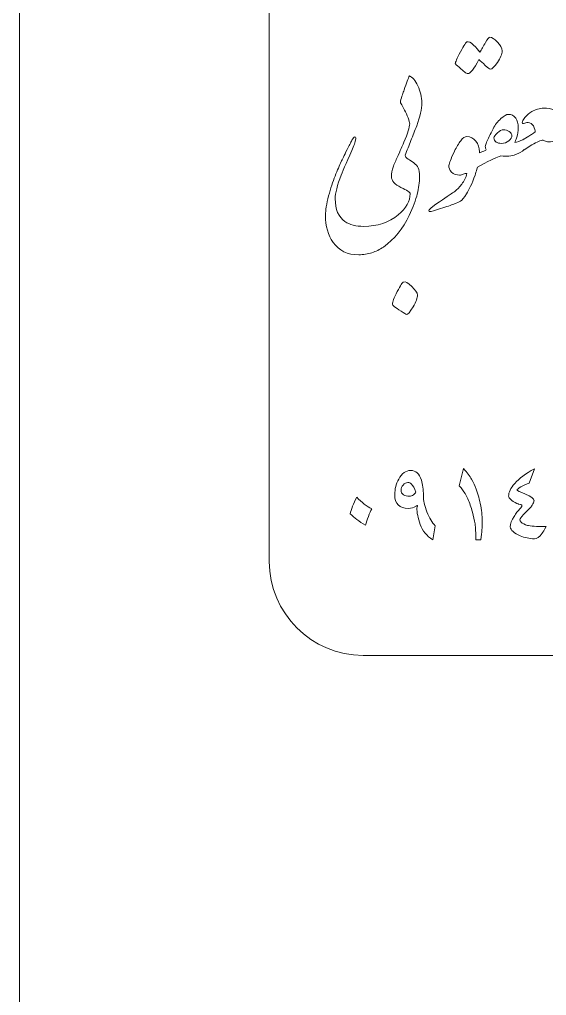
# Model space of a CAD drawing. Header units: millimetres. Extents: x 62 to 462, y 96 to 456.
# Drawn here: x 62.31 to 83.4, y 232.7 to 271.73 of the extents above; entities that cross this region are included whole.
import ezdxf

# ---------------------------------------------------------------- set-up
doc = ezdxf.new("R2010")
doc.units = ezdxf.units.MM
doc.header["$MEASUREMENT"] = 0
doc.layers.add('Layer 1', color=7, linetype='Continuous')

msp = doc.modelspace()

# ---------------------------------------------------------------- linework, layer by layer
at = {"layer": 'Layer 1', "color": 242, "lineweight": 18}
msp.add_lwpolyline([(62.3067, 95.8033), (462.3067, 95.8033), (462.3067, 455.8033), (62.3067, 455.8033), (62.3067, 95.8033)], close=True, dxfattribs=at)
at = {"layer": 'Layer 1', "color": 250, "lineweight": 18}
for points, knots in [([(76.0567, 276.3033), (76.0567, 276.3033), (98.5567, 276.3033), (98.5567, 276.3033), (100.6221, 276.3033), (102.3067, 274.6187), (102.3067, 272.5533), (102.3067, 272.5533), (102.3067, 250.0533), (102.3067, 250.0533), (102.3067, 247.9879), (100.6221, 246.3033), (98.5567, 246.3033), (98.5567, 246.3033), (76.0567, 246.3033), (76.0567, 246.3033), (73.9913, 246.3033), (72.3067, 247.9879), (72.3067, 250.0533), (72.3067, 250.0533), (72.3067, 272.5533), (72.3067, 272.5533), (72.3067, 274.6187), (73.9913, 276.3033), (76.0567, 276.3033)], [0, 0, 0, 0, 0.125, 0.125, 0.125, 0.25, 0.25, 0.25, 0.375, 0.375, 0.375, 0.5, 0.5, 0.5, 0.625, 0.625, 0.625, 0.75, 0.75, 0.75, 0.875, 0.875, 0.875, 1, 1, 1, 1]), ([(79.7493, 269.9744), (79.7493, 270.0203), (79.8198, 270.1738), (79.9609, 270.4401), (80.102, 270.7047), (80.1885, 270.837), (80.2184, 270.837), (80.2767, 270.8617), (80.3631, 270.8194), (80.4742, 270.7118), (80.5871, 270.6024), (80.6718, 270.5072), (80.73, 270.4242), (80.7987, 270.5372), (80.8764, 270.6659), (80.961, 270.807), (81.0457, 270.9481), (81.1004, 271.0187), (81.1286, 271.0187), (81.215, 271.0187), (81.3174, 270.9551), (81.4355, 270.83), (81.5555, 270.7047), (81.6172, 270.5865), (81.6243, 270.4754), (81.6243, 270.3449), (81.5607, 270.1896), (81.4338, 270.0115), (81.3085, 269.8351), (81.2185, 269.7469), (81.1586, 269.7469), (81.1215, 269.7469), (81.0528, 269.798), (80.9522, 269.8968), (80.8534, 269.9974), (80.7652, 270.075), (80.6894, 270.1297), (80.5024, 269.7539), (80.3542, 269.567), (80.2449, 269.567), (80.2167, 269.567), (80.1779, 269.5882), (80.1249, 269.634), (80.0773, 269.6746), (80.0032, 269.7363), (79.9009, 269.8193), (79.7986, 269.9021), (79.7493, 269.9533), (79.7493, 269.9744)], [0, 0, 0, 0, 0.0625, 0.0625, 0.0625, 0.125, 0.125, 0.125, 0.1875, 0.1875, 0.1875, 0.25, 0.25, 0.25, 0.3125, 0.3125, 0.3125, 0.375, 0.375, 0.375, 0.4375, 0.4375, 0.4375, 0.5, 0.5, 0.5, 0.5625, 0.5625, 0.5625, 0.625, 0.625, 0.625, 0.6875, 0.6875, 0.6875, 0.75, 0.75, 0.75, 0.8125, 0.8125, 0.8125, 0.875, 0.875, 0.875, 0.9375, 0.9375, 0.9375, 1, 1, 1, 1]), ([(77.9448, 264.7622), (77.9448, 264.8204), (77.8213, 264.9068), (77.5726, 265.0197), (77.3204, 265.1379), (77.1951, 265.2808), (77.1951, 265.4501), (77.1951, 265.5701), (77.2216, 265.7076), (77.2763, 265.8611), (77.3292, 266.0128), (77.3927, 266.1592), (77.4686, 266.2968), (77.4686, 266.2968), (77.4704, 266.3), (77.4704, 266.3), (77.4704, 266.3), (77.4703, 266.3003), (77.4703, 266.3003), (77.5867, 266.5755), (77.6608, 266.7501), (77.6925, 266.8224), (77.8478, 267.1841), (77.9253, 267.431), (77.9253, 267.5615), (77.9253, 267.6056), (77.9042, 267.6833), (77.8619, 267.7943), (77.8143, 267.9143), (77.7684, 268.0202), (77.7225, 268.1083), (77.7031, 268.1436), (77.682, 268.1771), (77.6608, 268.2124), (77.6396, 268.2476), (77.622, 268.2812), (77.6043, 268.3165), (77.562, 268.3782), (77.5461, 268.4258), (77.5532, 268.4611), (77.5832, 268.5563), (77.6114, 268.6428), (77.6361, 268.7186), (77.659, 268.7945), (77.682, 268.8597), (77.7031, 268.9144), (77.7948, 269.1914), (77.8654, 269.3765), (77.9148, 269.4736), (78.0312, 269.4347), (78.1458, 269.3042), (78.2552, 269.0802), (78.3593, 268.8562), (78.4104, 268.6269), (78.4104, 268.394), (78.4104, 268.1524), (78.3434, 267.849), (78.2094, 267.4839), (78.13, 267.2881), (78.0506, 267.0905), (77.973, 266.8913), (77.8954, 266.6937), (77.8195, 266.4962), (77.7437, 266.3003), (77.7437, 266.3003), (77.7432, 266.2994), (77.7432, 266.2994), (77.7432, 266.2994), (77.7437, 266.2968), (77.7437, 266.2968), (77.7437, 266.2492), (77.7825, 266.1998), (77.8602, 266.1521), (77.9377, 266.1045), (78.0153, 266.0516), (78.0948, 265.9952), (78.1741, 265.937), (78.2306, 265.8734), (78.2658, 265.8011), (78.2994, 265.7218), (78.317, 265.6053), (78.317, 265.4501), (78.317, 265.2226), (78.287, 264.9897), (78.2288, 264.7516), (78.1706, 264.5205), (78.0612, 264.2348), (77.9025, 263.8943), (77.652, 263.3669), (77.3115, 262.9472), (76.8794, 262.6332), (76.7224, 262.5326), (76.5672, 262.4568), (76.4155, 262.4057), (76.2497, 262.351), (76.0716, 262.3227), (75.8828, 262.3227), (75.4383, 262.3227), (75.0979, 262.4885), (74.8598, 262.8184), (74.6569, 263.1006), (74.5546, 263.464), (74.5546, 263.9049), (74.5546, 264.1007), (74.5952, 264.3565), (74.6781, 264.674), (74.761, 264.9809), (74.8474, 265.2455), (74.9374, 265.4695), (75.0344, 265.7006), (75.1155, 265.8964), (75.1843, 266.0534), (75.2055, 266.0921), (75.2355, 266.1503), (75.2725, 266.228), (75.3113, 266.3039), (75.3589, 266.4062), (75.4172, 266.5296), (75.4595, 266.6054), (75.4965, 266.6742), (75.5283, 266.736), (75.5618, 266.7977), (75.5883, 266.8541), (75.6094, 266.9018), (75.6606, 266.9953), (75.6994, 267.0394), (75.7276, 267.0359), (75.7664, 267.0288), (75.7752, 266.99), (75.7593, 266.9177), (75.7417, 266.8313), (75.7188, 266.7572), (75.6923, 266.6954), (75.4471, 266.1292), (75.2778, 265.7359), (75.1843, 265.5119), (75.0238, 265.1009), (74.9427, 264.7851), (74.9427, 264.5611), (74.9427, 264.136), (75.0732, 263.8344), (75.3342, 263.651), (75.5283, 263.5239), (75.777, 263.4605), (76.0839, 263.4605), (76.636, 263.4605), (77.0964, 263.6156), (77.4686, 263.9243), (77.7861, 264.1907), (77.9448, 264.4694), (77.9448, 264.7622)], [0, 0, 0, 0, 0.02, 0.02, 0.02, 0.04, 0.04, 0.04, 0.06, 0.06, 0.06, 0.08, 0.08, 0.08, 0.1, 0.1, 0.1, 0.12, 0.12, 0.12, 0.14, 0.14, 0.14, 0.16, 0.16, 0.16, 0.18, 0.18, 0.18, 0.2, 0.2, 0.2, 0.22, 0.22, 0.22, 0.24, 0.24, 0.24, 0.26, 0.26, 0.26, 0.28, 0.28, 0.28, 0.3, 0.3, 0.3, 0.32, 0.32, 0.32, 0.34, 0.34, 0.34, 0.36, 0.36, 0.36, 0.38, 0.38, 0.38, 0.4, 0.4, 0.4, 0.42, 0.42, 0.42, 0.44, 0.44, 0.44, 0.46, 0.46, 0.46, 0.48, 0.48, 0.48, 0.5, 0.5, 0.5, 0.52, 0.52, 0.52, 0.54, 0.54, 0.54, 0.56, 0.56, 0.56, 0.58, 0.58, 0.58, 0.6, 0.6, 0.6, 0.62, 0.62, 0.62, 0.64, 0.64, 0.64, 0.66, 0.66, 0.66, 0.68, 0.68, 0.68, 0.7, 0.7, 0.7, 0.72, 0.72, 0.72, 0.74, 0.74, 0.74, 0.76, 0.76, 0.76, 0.78, 0.78, 0.78, 0.8, 0.8, 0.8, 0.82, 0.82, 0.82, 0.84, 0.84, 0.84, 0.86, 0.86, 0.86, 0.88, 0.88, 0.88, 0.9, 0.9, 0.9, 0.92, 0.92, 0.92, 0.94, 0.94, 0.94, 0.96, 0.96, 0.96, 0.98, 0.98, 0.98, 1, 1, 1, 1]), ([(84.1413, 267.4998), (84.2242, 267.558), (84.2948, 267.6303), (84.353, 267.7167), (84.4147, 267.8032), (84.4465, 267.8896), (84.4465, 267.9761), (84.4465, 267.9761), (84.4465, 268.3165), (84.4465, 268.3165), (84.4465, 268.3994), (84.4606, 268.4911), (84.4871, 268.5899), (84.5364, 268.7274), (84.5859, 268.8545), (84.637, 268.9673), (84.637, 268.9673), (84.8487, 269.4788), (84.8487, 269.4788), (84.8522, 269.5036), (84.8698, 269.5318), (84.9015, 269.5618), (84.9157, 269.5618), (84.921, 269.5265), (84.921, 269.4542), (84.921, 269.4542), (84.9122, 269.0873), (84.9122, 269.0873), (84.9122, 269.0873), (84.891, 268.6428), (84.891, 268.6428), (84.891, 268.4876), (84.8592, 268.3112), (84.7975, 268.1154), (84.7393, 267.9178), (84.6634, 267.745), (84.57, 267.5933), (84.4294, 267.3631), (84.2871, 267.1871), (84.1431, 267.0673), (84.1431, 267.0673), (84.1413, 267.0641), (84.1413, 267.0641), (84.0584, 267.0094), (83.9649, 266.9618), (83.8626, 266.923), (83.7585, 266.8824), (83.658, 266.8559), (83.5628, 266.8418), (83.5098, 266.8313), (83.4552, 266.8348), (83.397, 266.8489), (83.3388, 266.8648), (83.2929, 266.8824), (83.2629, 266.9036), (83.2206, 266.9036), (83.1624, 266.8859), (83.0865, 266.8524), (83.0142, 266.8207), (82.9242, 266.7766), (82.8184, 266.7184), (82.8184, 266.7184), (82.5132, 266.5261), (82.5132, 266.5261), (82.5132, 266.5261), (82.5129, 266.5274), (82.5129, 266.5274), (82.416, 266.4413), (82.2996, 266.376), (82.1622, 266.332), (82.007, 266.2721), (81.8112, 266.2544), (81.5731, 266.2738), (81.5237, 266.2738), (81.3032, 266.1768), (80.9064, 265.9793), (80.9064, 265.9793), (80.6337, 265.829), (80.6337, 265.829), (80.6337, 265.829), (80.6136, 265.75), (80.6136, 265.75), (80.5924, 265.6635), (80.5659, 265.5806), (80.5395, 265.5048), (80.4177, 265.1714), (80.3067, 264.9245), (80.2026, 264.7657), (80.1003, 264.607), (80.0191, 264.5099), (79.9609, 264.4712), (79.901, 264.4341), (79.8145, 264.3935), (79.6963, 264.3494), (79.5799, 264.3071), (79.4018, 264.2471), (79.1619, 264.1695), (78.922, 264.0919), (78.7809, 264.0531), (78.735, 264.0531), (78.7086, 264.0531), (78.6945, 264.0602), (78.6945, 264.0743), (78.6663, 264.1113), (78.8091, 264.2366), (79.1231, 264.4465), (79.437, 264.6563), (79.6399, 264.794), (79.7298, 264.8592), (79.8216, 264.9245), (79.9151, 265.0197), (80.0085, 265.1467), (80.1038, 265.2719), (80.1744, 265.4148), (80.2185, 265.5718), (80.1708, 265.5789), (80.1214, 265.5701), (80.0721, 265.5436), (80.0209, 265.5189), (79.9715, 265.5048), (79.9239, 265.5048), (79.7969, 265.5083), (79.6893, 265.5506), (79.6029, 265.6301), (79.5182, 265.7076), (79.4811, 265.7958), (79.4952, 265.8929), (79.5093, 265.9511), (79.5288, 266.0198), (79.5552, 266.0975), (79.5799, 266.1751), (79.6346, 266.2985), (79.7175, 266.4661), (79.8004, 266.6354), (79.8833, 266.7748), (79.968, 266.8841), (80.0526, 266.9953), (80.1355, 267.05), (80.2185, 267.05), (80.3595, 267.05), (80.4777, 266.99), (80.573, 266.87), (80.6682, 266.7483), (80.7141, 266.6037), (80.7141, 266.4361), (80.7141, 266.4361), (80.7138, 266.4008), (80.7138, 266.4008), (80.7138, 266.4008), (80.8111, 266.4344), (80.8111, 266.4344), (80.9257, 266.4767), (80.984, 266.5067), (80.984, 266.5278), (80.9628, 266.5631), (80.9522, 266.6054), (80.9522, 266.6566), (80.9592, 266.7024), (80.9769, 266.7589), (81.0051, 266.8277), (81.0528, 266.9546), (81.141, 267.1346), (81.2679, 267.3656), (81.3473, 267.5174), (81.4479, 267.6514), (81.5731, 267.7679), (81.6966, 267.8825), (81.7971, 267.9389), (81.873, 267.9389), (81.9929, 267.9389), (82.0917, 267.8878), (82.1675, 267.789), (82.2363, 267.692), (82.2699, 267.565), (82.2699, 267.4062), (82.2699, 267.2651), (82.2504, 267.1381), (82.2116, 267.027), (82.171, 266.9141), (82.1463, 266.8453), (82.1358, 266.8171), (82.1358, 266.8171), (82.1975, 266.8277), (82.1975, 266.8277), (82.3316, 266.8612), (82.4374, 266.907), (82.5132, 266.9618), (82.5132, 266.9618), (82.5165, 266.9564), (82.5165, 266.9564), (82.578, 266.9883), (82.6651, 267.0407), (82.776, 267.1153), (82.8008, 267.1294), (82.8572, 267.17), (82.9472, 267.2352), (82.9472, 267.2899), (82.9224, 267.3692), (82.8748, 267.4733), (82.8237, 267.5668), (82.7532, 267.6127), (82.6632, 267.6127), (82.605, 267.6127), (82.545, 267.5986), (82.4815, 267.5703), (82.4374, 267.5703), (82.4233, 267.6003), (82.4409, 267.6585), (82.455, 267.7009), (82.485, 267.752), (82.5344, 267.8138), (82.6103, 267.9107), (82.7037, 267.9919), (82.8184, 268.0571), (82.8907, 268.096), (82.9648, 268.1242), (83.0406, 268.1453), (83.1342, 268.1736), (83.2117, 268.1877), (83.2788, 268.1877), (83.4357, 268.1877), (83.5839, 268.1594), (83.7233, 268.1048), (83.8538, 268.0536), (83.919, 267.9637), (83.919, 267.8349), (83.919, 267.7908), (83.9032, 267.7361), (83.8732, 267.6709), (83.8556, 267.632), (83.8397, 267.5968), (83.8238, 267.5668), (83.808, 267.5351), (83.7797, 267.4839), (83.7374, 267.4116), (83.7621, 267.3904), (83.8203, 267.3887), (83.9138, 267.4028), (84.0072, 267.4187), (84.0831, 267.4504), (84.1413, 267.4998)], [0, 0, 0, 0, 0.0125, 0.0125, 0.0125, 0.025, 0.025, 0.025, 0.0375, 0.0375, 0.0375, 0.05, 0.05, 0.05, 0.0625, 0.0625, 0.0625, 0.075, 0.075, 0.075, 0.0875, 0.0875, 0.0875, 0.1, 0.1, 0.1, 0.1125, 0.1125, 0.1125, 0.125, 0.125, 0.125, 0.1375, 0.1375, 0.1375, 0.15, 0.15, 0.15, 0.1625, 0.1625, 0.1625, 0.175, 0.175, 0.175, 0.1875, 0.1875, 0.1875, 0.2, 0.2, 0.2, 0.2125, 0.2125, 0.2125, 0.225, 0.225, 0.225, 0.2375, 0.2375, 0.2375, 0.25, 0.25, 0.25, 0.2625, 0.2625, 0.2625, 0.275, 0.275, 0.275, 0.2875, 0.2875, 0.2875, 0.3, 0.3, 0.3, 0.3125, 0.3125, 0.3125, 0.325, 0.325, 0.325, 0.3375, 0.3375, 0.3375, 0.35, 0.35, 0.35, 0.3625, 0.3625, 0.3625, 0.375, 0.375, 0.375, 0.3875, 0.3875, 0.3875, 0.4, 0.4, 0.4, 0.4125, 0.4125, 0.4125, 0.425, 0.425, 0.425, 0.4375, 0.4375, 0.4375, 0.45, 0.45, 0.45, 0.4625, 0.4625, 0.4625, 0.475, 0.475, 0.475, 0.4875, 0.4875, 0.4875, 0.5, 0.5, 0.5, 0.5125, 0.5125, 0.5125, 0.525, 0.525, 0.525, 0.5375, 0.5375, 0.5375, 0.55, 0.55, 0.55, 0.5625, 0.5625, 0.5625, 0.575, 0.575, 0.575, 0.5875, 0.5875, 0.5875, 0.6, 0.6, 0.6, 0.6125, 0.6125, 0.6125, 0.625, 0.625, 0.625, 0.6375, 0.6375, 0.6375, 0.65, 0.65, 0.65, 0.6625, 0.6625, 0.6625, 0.675, 0.675, 0.675, 0.6875, 0.6875, 0.6875, 0.7, 0.7, 0.7, 0.7125, 0.7125, 0.7125, 0.725, 0.725, 0.725, 0.7375, 0.7375, 0.7375, 0.75, 0.75, 0.75, 0.7625, 0.7625, 0.7625, 0.775, 0.775, 0.775, 0.7875, 0.7875, 0.7875, 0.8, 0.8, 0.8, 0.8125, 0.8125, 0.8125, 0.825, 0.825, 0.825, 0.8375, 0.8375, 0.8375, 0.85, 0.85, 0.85, 0.8625, 0.8625, 0.8625, 0.875, 0.875, 0.875, 0.8875, 0.8875, 0.8875, 0.9, 0.9, 0.9, 0.9125, 0.9125, 0.9125, 0.925, 0.925, 0.925, 0.9375, 0.9375, 0.9375, 0.95, 0.95, 0.95, 0.9625, 0.9625, 0.9625, 0.975, 0.975, 0.975, 0.9875, 0.9875, 0.9875, 1, 1, 1, 1]), ([(82.0176, 267.0817), (82.0176, 267.1399), (81.9823, 267.1964), (81.9135, 267.251), (81.8376, 267.3004), (81.7601, 267.3233), (81.6807, 267.3233), (81.6048, 267.3233), (81.5237, 267.281), (81.439, 267.1946), (81.3456, 267.1117), (81.2997, 267.0464), (81.2997, 266.9987), (81.2997, 266.9229), (81.3297, 266.8665), (81.3914, 266.833), (81.4443, 266.7941), (81.5079, 266.7765), (81.5837, 266.7765), (81.7107, 266.7765), (81.8165, 266.8118), (81.8976, 266.8841), (81.977, 266.9564), (82.0176, 267.0217), (82.0176, 267.0817)], [0, 0, 0, 0, 0.125, 0.125, 0.125, 0.25, 0.25, 0.25, 0.375, 0.375, 0.375, 0.5, 0.5, 0.5, 0.625, 0.625, 0.625, 0.75, 0.75, 0.75, 0.875, 0.875, 0.875, 1, 1, 1, 1]), ([(77.2322, 260.3578), (77.2322, 260.3207), (77.2586, 260.2837), (77.3097, 260.2502), (77.368, 260.2079), (77.4579, 260.1479), (77.5814, 260.0668), (77.7031, 259.9856), (77.7754, 259.9397), (77.7948, 259.9292), (77.8513, 259.9292), (77.9377, 260.0333), (78.0594, 260.2396), (78.1794, 260.446), (78.2394, 260.6048), (78.2394, 260.7141), (78.2288, 260.797), (78.1512, 260.9117), (78.0065, 261.0581), (77.8619, 261.2045), (77.7525, 261.2627), (77.6766, 261.2309), (77.6379, 261.2309), (77.555, 261.1057), (77.4262, 260.8517), (77.2974, 260.5977), (77.2322, 260.4336), (77.2322, 260.3578)], [0, 0, 0, 0, 0.1111111, 0.1111111, 0.1111111, 0.2222222, 0.2222222, 0.2222222, 0.3333333, 0.3333333, 0.3333333, 0.4444444, 0.4444444, 0.4444444, 0.5555556, 0.5555556, 0.5555556, 0.6666667, 0.6666667, 0.6666667, 0.7777778, 0.7777778, 0.7777778, 0.8888889, 0.8888889, 0.8888889, 1, 1, 1, 1])]:
    msp.add_open_spline(points, degree=3, knots=knots, dxfattribs=at)
at = {"layer": 'Layer 1', "color": 250, "lineweight": 9}
for points, knots in [([(78.9453, 251.4875), (78.9453, 251.4875), (78.8475, 250.9249), (78.8475, 250.9249), (78.6023, 251.0792), (78.4357, 251.2855), (78.3457, 251.5421), (78.2566, 251.7987), (78.2117, 252.021), (78.2117, 252.2088), (78.2602, 252.2979), (78.2487, 252.319), (78.1782, 252.2705), (78.0873, 252.2123), (77.985, 252.1823), (77.8731, 252.1823), (77.6905, 252.1823), (77.5547, 252.2282), (77.4639, 252.3181), (77.3731, 252.409), (77.3281, 252.5465), (77.3281, 252.7308), (77.3281, 252.9522), (77.381, 253.1603), (77.4859, 253.3534), (77.6112, 253.5818), (77.7716, 253.6964), (77.9665, 253.6964), (78.1693, 253.6964), (78.3122, 253.5668), (78.3951, 253.3067), (78.4471, 253.1426), (78.4727, 252.9389), (78.4727, 252.6938), (78.4727, 252.4998), (78.5194, 252.2811), (78.6138, 252.0377), (78.7073, 251.7952), (78.8184, 251.6118), (78.9453, 251.4875)], [0, 0, 0, 0, 0.0769231, 0.0769231, 0.0769231, 0.1538462, 0.1538462, 0.1538462, 0.2307692, 0.2307692, 0.2307692, 0.3076923, 0.3076923, 0.3076923, 0.3846154, 0.3846154, 0.3846154, 0.4615385, 0.4615385, 0.4615385, 0.5384615, 0.5384615, 0.5384615, 0.6153846, 0.6153846, 0.6153846, 0.6923077, 0.6923077, 0.6923077, 0.7692308, 0.7692308, 0.7692308, 0.8461538, 0.8461538, 0.8461538, 0.9230769, 0.9230769, 0.9230769, 1, 1, 1, 1]), ([(80.8316, 251.6065), (80.8316, 251.4637), (80.8113, 251.237), (80.7698, 250.9275), (80.7698, 250.9275), (80.5732, 250.9275), (80.5732, 250.9275), (80.5732, 251.2026), (80.5626, 251.4143), (80.5415, 251.5615), (80.5194, 251.7088), (80.485, 251.8666), (80.4365, 252.0351), (80.3836, 252.2211), (80.321, 252.3984), (80.2505, 252.565), (80.2161, 252.6426), (80.179, 252.7132), (80.1393, 252.7767), (80.0829, 252.8719), (80.0071, 252.9742), (79.9118, 253.0844), (79.9118, 253.0844), (80.0856, 253.7767), (80.0856, 253.7767), (80.2249, 253.61), (80.3298, 253.4654), (80.4012, 253.3455), (80.4736, 253.2246), (80.5362, 253.0915), (80.5917, 252.9451), (80.6658, 252.7502), (80.724, 252.5289), (80.7672, 252.282), (80.8104, 252.0351), (80.8316, 251.8102), (80.8316, 251.6065)], [0, 0, 0, 0, 0.0833333, 0.0833333, 0.0833333, 0.1666667, 0.1666667, 0.1666667, 0.25, 0.25, 0.25, 0.3333333, 0.3333333, 0.3333333, 0.4166667, 0.4166667, 0.4166667, 0.5, 0.5, 0.5, 0.5833333, 0.5833333, 0.5833333, 0.6666667, 0.6666667, 0.6666667, 0.75, 0.75, 0.75, 0.8333333, 0.8333333, 0.8333333, 0.9166667, 0.9166667, 0.9166667, 1, 1, 1, 1]), ([(83.3897, 251.4513), (83.3121, 251.3173), (83.2575, 251.2282), (83.2248, 251.1859), (83.1181, 251.0404), (83.0159, 250.9681), (82.9197, 250.9681), (82.8183, 250.9681), (82.7187, 250.9787), (82.6217, 250.9998), (82.5238, 251.0201), (82.4339, 251.0466), (82.351, 251.0792), (82.2328, 251.1294), (82.1367, 251.1868), (82.0635, 251.2529), (81.9903, 251.3182), (81.9533, 251.3808), (81.9533, 251.4416), (81.9533, 251.5668), (82.0026, 251.707), (82.1005, 251.8622), (82.1711, 251.9725), (82.2593, 252.0836), (82.3642, 252.1956), (82.4638, 252.2987), (82.433, 252.3508), (82.2716, 252.3508), (82.306, 252.3367), (82.2884, 252.3472), (82.2196, 252.3816), (81.9956, 252.4901), (81.8836, 252.5871), (81.8836, 252.6735), (81.8836, 252.8199), (81.9656, 252.9883), (82.1287, 253.1797), (82.2998, 253.3781), (82.5626, 253.5747), (82.9171, 253.7687), (82.9171, 253.7687), (82.7055, 253.1876), (82.7055, 253.1876), (82.5917, 253.1532), (82.4824, 253.1047), (82.3783, 253.0421), (82.2742, 252.9786), (82.2222, 252.9372), (82.2222, 252.916), (82.2222, 252.901), (82.336, 252.8446), (82.5635, 252.7485), (82.7901, 252.6523), (82.9039, 252.5703), (82.9039, 252.5033), (82.9039, 252.4751), (82.8871, 252.4284), (82.8536, 252.3622), (82.8201, 252.2961), (82.7883, 252.2485), (82.7592, 252.2185), (82.6667, 252.1224), (82.5741, 252.0271), (82.4832, 251.9319), (82.3845, 251.8252), (82.336, 251.7573), (82.336, 251.7282), (82.336, 251.6991), (82.3518, 251.6665), (82.3854, 251.6321), (82.4383, 251.5756), (82.522, 251.5324), (82.6358, 251.5033), (82.6958, 251.4875), (82.7866, 251.4751), (82.9065, 251.4654), (83.0273, 251.4566), (83.1887, 251.4513), (83.3897, 251.4513)], [0, 0, 0, 0, 0.0384615, 0.0384615, 0.0384615, 0.0769231, 0.0769231, 0.0769231, 0.1153846, 0.1153846, 0.1153846, 0.1538462, 0.1538462, 0.1538462, 0.1923077, 0.1923077, 0.1923077, 0.2307692, 0.2307692, 0.2307692, 0.2692308, 0.2692308, 0.2692308, 0.3076923, 0.3076923, 0.3076923, 0.3461538, 0.3461538, 0.3461538, 0.3846154, 0.3846154, 0.3846154, 0.4230769, 0.4230769, 0.4230769, 0.4615385, 0.4615385, 0.4615385, 0.5, 0.5, 0.5, 0.5384615, 0.5384615, 0.5384615, 0.5769231, 0.5769231, 0.5769231, 0.6153846, 0.6153846, 0.6153846, 0.6538462, 0.6538462, 0.6538462, 0.6923077, 0.6923077, 0.6923077, 0.7307692, 0.7307692, 0.7307692, 0.7692308, 0.7692308, 0.7692308, 0.8076923, 0.8076923, 0.8076923, 0.8461538, 0.8461538, 0.8461538, 0.8846154, 0.8846154, 0.8846154, 0.9230769, 0.9230769, 0.9230769, 0.9615385, 0.9615385, 0.9615385, 1, 1, 1, 1]), ([(78.1649, 252.834), (78.112, 252.9883), (78.0574, 253.0941), (78.0027, 253.1488), (77.9577, 253.1938), (77.9066, 253.2158), (77.8501, 253.2158), (77.7831, 253.2158), (77.7205, 253.1823), (77.6641, 253.1153), (77.6076, 253.0483), (77.5785, 252.9821), (77.5785, 252.916), (77.5785, 252.8269), (77.6112, 252.7626), (77.6773, 252.7229), (77.7355, 252.6867), (77.8157, 252.6682), (77.9171, 252.6682), (77.9692, 252.6682), (78.0212, 252.6867), (78.075, 252.7229), (78.1279, 252.759), (78.1588, 252.7961), (78.1649, 252.834)], [0, 0, 0, 0, 0.125, 0.125, 0.125, 0.25, 0.25, 0.25, 0.375, 0.375, 0.375, 0.5, 0.5, 0.5, 0.625, 0.625, 0.625, 0.75, 0.75, 0.75, 0.875, 0.875, 0.875, 1, 1, 1, 1]), ([(76.1553, 251.5139), (76.0256, 251.5809), (75.9083, 251.6559), (75.8034, 251.7388), (75.7161, 251.8058), (75.6279, 251.8816), (75.5397, 251.9654), (75.5574, 252.0395), (75.5891, 252.1391), (75.6367, 252.2643), (75.6844, 252.3887), (75.7408, 252.5095), (75.8061, 252.6241), (75.9039, 252.5227), (76.0053, 252.4328), (76.1094, 252.3543), (76.2143, 252.2758), (76.3122, 252.2123), (76.4057, 252.1621), (76.3642, 252.088), (76.3202, 251.9875), (76.2725, 251.8596), (76.2249, 251.7326), (76.1861, 251.6171), (76.1553, 251.5139)], [0, 0, 0, 0, 0.125, 0.125, 0.125, 0.25, 0.25, 0.25, 0.375, 0.375, 0.375, 0.5, 0.5, 0.5, 0.625, 0.625, 0.625, 0.75, 0.75, 0.75, 0.875, 0.875, 0.875, 1, 1, 1, 1])]:
    msp.add_open_spline(points, degree=3, knots=knots, dxfattribs=at)

doc.saveas('drawing.dxf')
